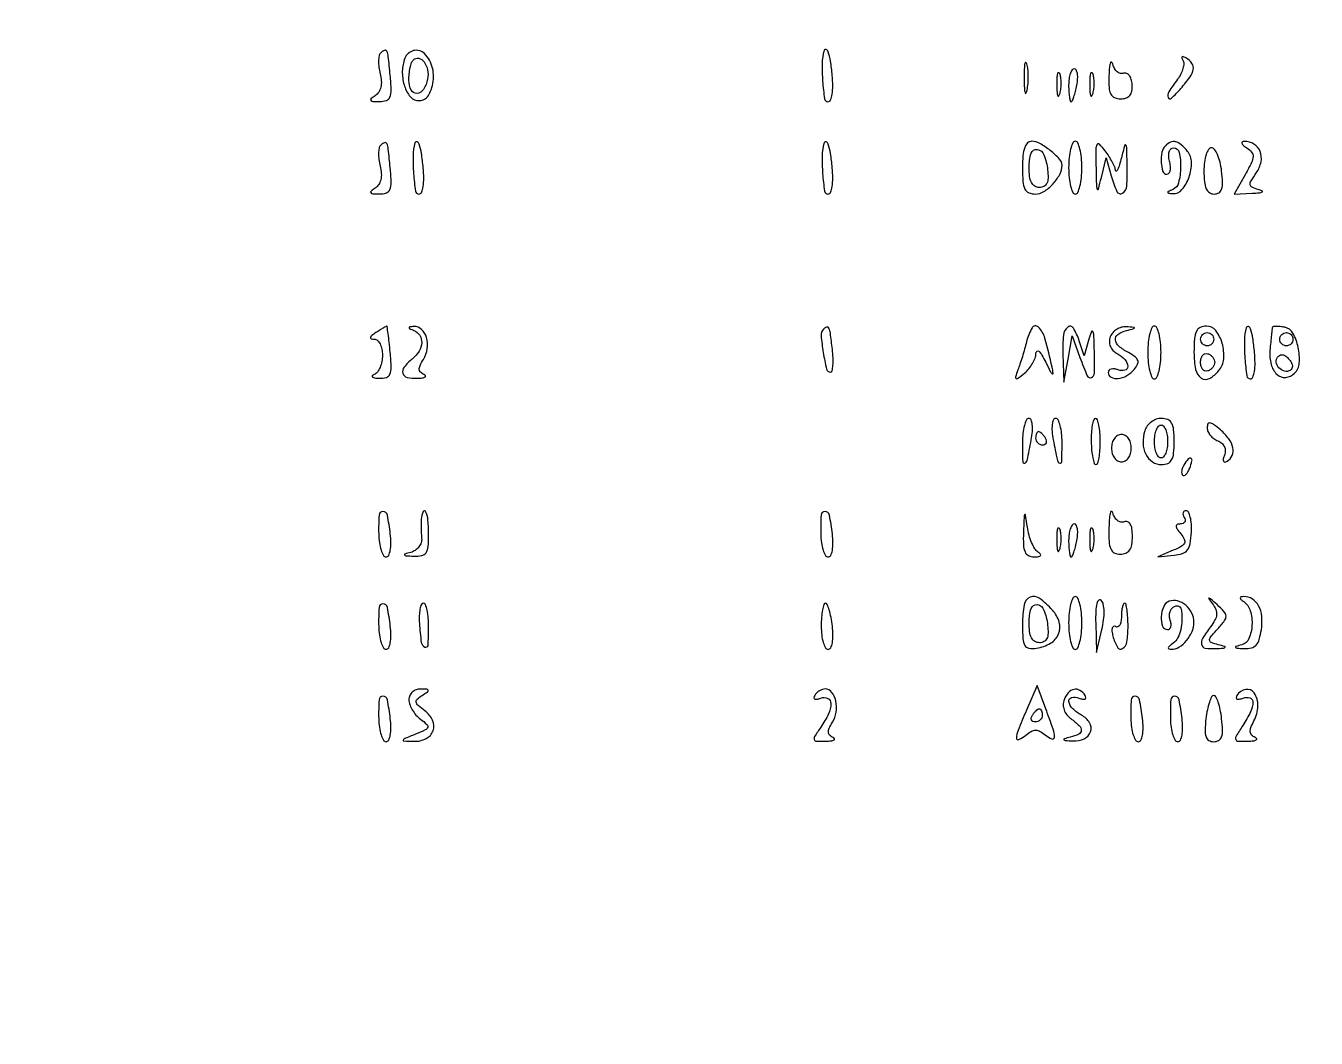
# Model space of a CAD drawing. Extents: x 0 to 905, y 0 to 640.
# Drawn here: x 482.9 to 678.5, y 166.1 to 319.5 of the extents above; entities that cross this region are included whole.
import ezdxf

# ---------------------------------------------------------------- set-up
doc = ezdxf.new("R2010")
doc.units = 0

msp = doc.modelspace()

# ---------------------------------------------------------------- linework, layer by layer
for points in [[(882.5, 352.5), (882.5, 87.5), (699.76385, 87.24732), (517.027699, 86.99464), (516.76385, 54.74732), (516.5, 22.5), (269.5, 22.5), (22.5, 22.5), (22.243959, 319, -0.00015), (22.179942, 432.778506, -0.000249), (22.20269, 528.770651, -0.000007), (22.267864, 615.689779, -0.090785), (22.463017, 616.751154, -0.310816), (23.53922, 617.495646, -0.00004), (108.995441, 617.701159, -0.000616), (229.087382, 617.832255, -0.000111), (452.719058, 617.751154), (882.5, 617.5)], [(536.684875, 315.351542, 0.157149), (536.474558, 314.94122, 0.037974), (536.408186, 314.171274, 0.035279), (536.464968, 313.233102, 0.028739), (536.653556, 312.244208, -0.045197), (536.8265, 311.141531, -0.073019), (536.750216, 310.196396, -0.088439), (536.429986, 309.444722, -0.10718), (535.885347, 308.907979, 0.027909), (535.260993, 308.461911, 0.398673), (535.227138, 308.214349, 0.224434), (535.520236, 308.051772, 0.014332), (536.526426, 308.015313, 0.083031), (537.584855, 308.184087, 0.217191), (538.134463, 308.697691, 0.107748), (538.321504, 309.74431, 0.014314), (538.17139, 312, 0.003701), (537.880734, 314.826298, 0.077047), (537.659563, 315.645584, 0.419254), (537.299232, 315.780945, 0.087915)], [(540.389534, 314.572726, 0.086703), (540.009464, 312.632432, 0.074908), (540.276976, 310.571474, 0.085489), (541.069757, 308.926845, 0.193035), (542.214272, 308.193772, 0.112123), (543.002836, 308.221397, 0.126537), (543.662911, 308.590674, 0.096439), (544.187018, 309.329941, 0.044661), (544.575939, 310.446542, 0.120765), (544.590625, 313.097864, 0.140365), (543.355111, 315.287435, 0.261453), (541.705938, 315.737998, 0.244618)], [(603.927666, 315.75, 0.065381), (603.634838, 313.826379, 0.024403), (603.712317, 311.089773, 0.015984), (604.000776, 308.455427, 0.373651), (604.526426, 307.999402, 0.30565), (604.911704, 308.259519, 0.05602), (605.154621, 309.131258, 0.041717), (605.252566, 310.40983, 0.02204), (605.17139, 312, 0.013534), (604.906329, 314.159249, 0.042784), (604.567671, 315.575423, 0.234377), (604.235877, 315.910358, 0.42835)], [(543.84378, 311.439086, -0.09109), (543.225804, 309.860626, -0.241953), (542.218031, 309.254927, -0.306629), (541.336496, 309.76985, -0.112238), (541, 311.25, -0.025765), (541.050288, 312.225267, -0.028489), (541.200729, 313.1575, -0.029567), (541.41938, 313.929264, -0.113029), (541.683333, 314.35, -0.261832), (542.488463, 314.57563, -0.175102), (543.305398, 314.033808, -0.111184), (543.840952, 312.824905, -0.097065)], [(634.252183, 311.5, 0.008901), (634.284834, 310.071102, 0.053901), (634.394187, 309.339362, 0.67161), (634.54341, 309.319562, 0.082665), (634.707261, 309.761659, 0.028254), (634.840609, 310.754739, 0.020511), (634.880728, 311.869594, 0.020826), (634.830983, 312.934218, 0.041951), (634.68708, 313.761659, 0.285845), (634.523779, 313.916221, 0.417468), (634.37161, 313.814362, 0.038992), (634.273069, 312.938425, 0.009782)], [(641, 310.5, 0.014412), (641.027631, 309.541581, 0.023639), (641.11263, 308.734375, 0.020244), (641.232649, 308.119163, 0.347462), (641.383423, 308, 0.300822), (641.556361, 308.114399, 0.017542), (641.7946, 308.734375, 0.021857), (642.033865, 309.5418, 0.013875), (642.244751, 310.5, 0.031701), (642.365641, 311.458177, 0.053628), (642.329256, 312.265625, 0.076393), (642.156008, 312.816555, 0.285831), (641.861328, 313, 0.249889), (641.530586, 312.823693, 0.064968), (641.253015, 312.265625, 0.050289), (641.062724, 311.457653, 0.032714)], [(647.116001, 311.964286, 0.021334), (647.134056, 310.134004, 0.102973), (647.397904, 309.13311, 0.180303), (647.954355, 308.613628, 0.09889), (648.880872, 308.428571, 0.078982), (649.714867, 308.56114, 0.14454), (650.277524, 308.948031, 0.129139), (650.578785, 309.614595, 0.05711), (650.630872, 310.586719, 0.053744), (650.495791, 311.383423, 0.093166), (650.198039, 311.98269, 0.135656), (649.79097, 312.294854, 0.189925), (649.337465, 312.299007, -0.156098), (648.857801, 312.271866, -0.112289), (648.377932, 312.519751, -0.089954), (647.970403, 313.012603, -0.064709), (647.703466, 313.676575, 0.153978), (647.516907, 313.975085, 0.529207), (647.33642, 313.925753, 0.061816), (647.189501, 313.226265, 0.01269)], [(658.313459, 314.30183, -0.150004), (658.449893, 313.780121, -0.05785), (658.331209, 313.033167, -0.050515), (658.003236, 312.197726, -0.043251), (657.49977, 311.397322, 0.019535), (656.175589, 309.498117, 0.23245), (656.077354, 308.632577, 0.540473), (656.57254, 308.513483, 0.025348), (658, 310, 0.021965), (659.401048, 311.766521, 0.111624), (659.891827, 312.913622, 0.202394), (659.696782, 313.796423, 0.100432), (658.845492, 314.595492, 0.031004), (658.420649, 314.822964, 0.237824), (658.201398, 314.814766, 0.371123), (658.141584, 314.653767, 0.049679)], [(639.194949, 310.5, 0.012823), (639.235556, 309.431793, 0.080377), (639.356533, 308.900903, 0.597527), (639.51666, 308.883358, 0.087174), (639.692991, 309.269032, 0.037336), (639.832894, 310.036634, 0.029507), (639.872264, 310.880008, 0.030339), (639.814405, 311.671085, 0.06278), (639.655937, 312.269032, 0.31318), (639.47713, 312.386009, 0.333666), (639.315079, 312.257153, 0.052471), (639.212705, 311.580113, 0.014395)], [(644.194949, 310.5, 0.012823), (644.235556, 309.431793, 0.080377), (644.356533, 308.900903, 0.597527), (644.51666, 308.883358, 0.087174), (644.692991, 309.269032, 0.037336), (644.832894, 310.036634, 0.029507), (644.872264, 310.880008, 0.030339), (644.814405, 311.671085, 0.06278), (644.655937, 312.269032, 0.31318), (644.47713, 312.386009, 0.333666), (644.315079, 312.257153, 0.052471), (644.212705, 311.580113, 0.014395)], [(536.684875, 301.351542, 0.157149), (536.474558, 300.94122, 0.037974), (536.408186, 300.171274, 0.035279), (536.464968, 299.233102, 0.028739), (536.653556, 298.244208, -0.045197), (536.8265, 297.141531, -0.073019), (536.750216, 296.196396, -0.088439), (536.429986, 295.444722, -0.10718), (535.885347, 294.907979, 0.027909), (535.260993, 294.461911, 0.398673), (535.227138, 294.214349, 0.224434), (535.520236, 294.051772, 0.014332), (536.526426, 294.015313, 0.083031), (537.584855, 294.184087, 0.217191), (538.134463, 294.697691, 0.107748), (538.321504, 295.74431, 0.014314), (538.17139, 298, 0.003701), (537.880734, 300.826298, 0.077047), (537.659563, 301.645584, 0.419254), (537.299232, 301.780945, 0.087915)], [(541.927666, 301.75, 0.065381), (541.634838, 299.826379, 0.024403), (541.712317, 297.089773, 0.015984), (542.000776, 294.455427, 0.373651), (542.526426, 293.999402, 0.30565), (542.911704, 294.259519, 0.05602), (543.154621, 295.131258, 0.041717), (543.252566, 296.40983, 0.02204), (543.17139, 298, 0.013534), (542.906329, 300.159249, 0.042784), (542.567671, 301.575423, 0.234377), (542.235877, 301.910358, 0.42835)], [(603.927666, 301.75, 0.065381), (603.634838, 299.826379, 0.024403), (603.712317, 297.089773, 0.015984), (604.000776, 294.455427, 0.373651), (604.526426, 293.999402, 0.30565), (604.911704, 294.259519, 0.05602), (605.154621, 295.131258, 0.041717), (605.252566, 296.40983, 0.02204), (605.17139, 298, 0.013534), (604.906329, 300.159249, 0.042784), (604.567671, 301.575423, 0.234377), (604.235877, 301.910358, 0.42835)], [(634, 298, 0.017523), (634.074881, 295.864015, 0.096927), (634.372801, 294.758953, 0.181798), (634.967989, 294.199408, 0.09904), (635.964816, 294, 0.143744), (637.240262, 294.37441, 0.063417), (638.599607, 295.514101, 0.062756), (639.650943, 296.983467, 0.124565), (640, 298.36283, 0.192468), (639.627322, 299.295118, 0.034552), (638.219601, 300.583459, 0.036452), (636.612537, 301.681024, 0.132347), (635.428571, 302, 0.193022), (634.78938, 301.743695, 0.116793), (634.339286, 301.05, 0.064934), (634.076968, 299.83912, 0.020916)], [(641, 298, 0.023598), (641.07239, 296.467056, 0.037669), (641.29375, 295.175, 0.04382), (641.612873, 294.251055, 0.295869), (642, 294, 0.295869), (642.387127, 294.251055, 0.04382), (642.70625, 295.175, 0.037669), (642.92761, 296.467056, 0.023598), (643, 298, 0.023598), (642.92761, 299.532944, 0.037669), (642.70625, 300.825, 0.04382), (642.387127, 301.748945, 0.295869), (642, 302, 0.295869), (641.612873, 301.748945, 0.04382), (641.29375, 300.825, 0.037669), (641.07239, 299.532944, 0.023598)], [(645.150118, 298, 0.0019), (645.214299, 295.21267, 0.117087), (645.340969, 294.736377, 0.679938), (645.515246, 294.756776, 0.00616), (645.956078, 296.5), (646.675526, 299.5), (647.446171, 296.75, 0.039504), (648.31118, 294.396333, 0.450072), (649.15107, 294.142211, 0.240336), (649.809805, 295.223777, 0.025796), (649.881685, 298.25, 0.001546), (649.795144, 301.047734, 0.146099), (649.667861, 301.426538, 0.634533), (649.499276, 301.396841, 0.004104), (649, 299.5, -0.011125), (648.697807, 298.414088, -0.033184), (648.426115, 297.692293, -0.15878), (648.244797, 297.494228, -0.537926), (648.118315, 297.55887, 0.073392), (647.977233, 298.093955, 0.020536), (647.603472, 298.876904, 0.020248), (647.10248, 299.737988, 0.020035), (646.531803, 300.55887, 0.029989), (645.671172, 301.565191, 0.507655), (645.301472, 301.514528, 0.124641), (645.12191, 300.802696, 0.004579)], [(655.666667, 301.333333, 0.148359), (655.130768, 300.330628, 0.062963), (655.022319, 298.794849, 0.069717), (655.289335, 297.439172, 0.319532), (655.90638, 297, 0.24384), (656.210205, 297.157535, 0.106581), (656.392877, 297.5875, 0.070464), (656.424365, 298.233678, 0.040966), (656.289749, 299, -0.049804), (656.167727, 299.774564, -0.086529), (656.242791, 300.419321, -0.126717), (656.496045, 300.841221, -0.197013), (656.883369, 301, -0.350882), (657.748963, 300.307268, -0.060572), (657.973783, 298.065586, -0.056253), (657.656705, 295.703311, -0.239808), (656.75, 294.662281, 0.009879), (656.102936, 294.386197, 0.305093), (656.015181, 294.244821, 0.372075), (656.117216, 294.135105, 0.011809), (656.771439, 294.078947, 0.235848), (658.172081, 294.67314, 0.092116), (659.250468, 296.545126, 0.085983), (659.631426, 298.799856, 0.17386), (659.024577, 300.470386, 0.038873), (658.051625, 301.472909, 0.118326), (657.218577, 301.914153, 0.164225), (656.444243, 301.856749, 0.096765)], [(668, 301.003736, -0.075686), (668.733778, 300.35618, -0.189127), (668.956681, 299.689835, -0.10166), (668.717275, 298.766313, -0.014362), (667.79651, 297.019049), (666.093021, 294), (668.79651, 294.116001, 0.010332), (669.905333, 294.186557, 0.115522), (670.323136, 294.322343, 0.603961), (670.313072, 294.489558, 0.042172), (669.74529, 294.690233, -0.041614), (668.802311, 295.022335, -0.266259), (668.515748, 295.41656, -0.165598), (668.647228, 296.004224, -0.015673), (669.466813, 297.256081, 0.104695), (670.157508, 298.878934, 0.142123), (670.017362, 300.456559, 0.161851), (669.089392, 301.576629, 0.143876), (667.627555, 301.984687, 0.146341), (667.336091, 301.893184, 0.347797), (667.271844, 301.690216, 0.127659), (667.493372, 301.37781, 0.032028)], [(637.816422, 297.672881, -0.033762), (637.878808, 296.434551, -0.105459), (637.691812, 295.626089, -0.164572), (637.253717, 295.168525, -0.120811), (636.566422, 295, -0.14124), (635.871527, 295.20029, -0.135698), (635.377007, 295.742098, -0.086351), (635.087919, 296.68406, -0.031385), (635, 298.083333, -0.073569), (635.310953, 300.185227, -0.371207), (636.235382, 300.772769, -0.27278), (637.261294, 299.947692, -0.060835)], [(661.5, 297.5, 0.025081), (661.581856, 295.869192, 0.079266), (661.860657, 294.814808, 0.136395), (662.348262, 294.221386, 0.154168), (663.049199, 294, 0.142474), (663.75853, 294.20631, 0.174149), (664.179501, 294.74887, 0.087957), (664.322092, 295.763881, 0.020084), (664.189793, 297.5, 0.030365), (663.950103, 298.840556, 0.044796), (663.566166, 299.971875, 0.054227), (663.107543, 300.76357, 0.238735), (662.640594, 301, 0.255954), (662.197802, 300.757441, 0.063452), (661.831471, 299.982856, 0.048639), (661.581825, 298.854981, 0.030167)], [(536, 273, 0.021149), (535.378141, 272.559769, 0.167501), (535.1875, 272.269141, 0.405416), (535.295085, 272.081977, 0.066727), (535.75, 272.015313, -0.184554), (536.227303, 271.826192, -0.088674), (536.632812, 271.294602, -0.069139), (536.90773, 270.509224, -0.049705), (537, 269.583333, -0.048059), (536.907335, 268.62149, -0.053115), (536.632812, 267.728399, -0.060057), (536.229096, 267.0303, -0.136586), (535.75, 266.662281, 0.099595), (535.450031, 266.464865, 0.45761), (535.46245, 266.282867, 0.129105), (535.813468, 266.139585, 0.022958), (536.526426, 266.078947, 0.081746), (537.589591, 266.211666, 0.225262), (538.137949, 266.702843, 0.109622), (538.32419, 267.733053, 0.013889), (538.17139, 270, 0.0034), (538.014702, 271.53269, 0.005669), (537.8594, 272.820502, 0.00129), (537.709335, 273.934261, 0.405085), (537.644965, 273.984687, 0.106662), (537.545819, 273.952078, 0.002278), (537.101958, 273.689119, 0.005148), (536.585319, 273.372584, 0.003437)], [(541.75, 273.337719, -0.154221), (542.650885, 272.594855, -0.159527), (542.946091, 271.479847, -0.125312), (542.537107, 270.189301, -0.080637), (541.5, 269, 0.05058), (540.29402, 267.773587, 0.236056), (540.091305, 266.833117, 0.281057), (540.717879, 266.223733, 0.064737), (542.25, 266.078947, 0.020532), (543.047693, 266.139795, 0.096989), (543.482468, 266.279336, 0.443641), (543.524782, 266.458641, 0.146567), (543.286062, 266.65026, -0.098603), (542.775591, 266.986085, -0.190267), (542.580824, 267.426598, -0.120116), (542.704036, 268.038089, -0.030091), (543.193882, 268.938847, 0.103516), (543.786734, 270.553191, 0.105871), (543.675377, 272.255987, 0.132858), (542.92963, 273.498873, 0.209938), (541.781385, 273.921053, 0.011982), (541.126789, 273.864951, 0.36718), (541.02218, 273.754345, 0.30932), (541.10877, 273.611907, 0.01027)], [(603.839024, 273.505691, 0.220168), (603.487457, 272.548452, 0.020533), (603.802684, 269.988103, 0.018624), (604.315281, 267.469791, 0.34609), (604.912699, 267, 0.354395), (605.156782, 267.197853, 0.032374), (605.276946, 268.028125, 0.0306), (605.297088, 269.158107, 0.018217), (605.189793, 270.5, 0.004392), (604.888536, 272.897449, 0.072268), (604.667484, 273.671799, 0.384612), (604.34089, 273.81534, 0.116815)], [(634.612673, 271.592901, -0.007379), (634.330975, 270.53679, -0.005121), (633.98287, 269.351535, -0.005166), (633.625122, 268.220081, -0.010599), (633.317034, 267.342901, 0.00984), (632.935919, 266.263047, 0.378979), (633.029136, 266.045547, 0.280888), (633.302568, 266.074718, 0.007233), (634.312769, 266.872445, 0.049901), (634.961727, 267.517775, 0.041226), (635.517625, 268.319828, 0.042905), (635.906128, 269.149548, 0.081291), (636.045104, 269.872445, -0.230421), (636.207445, 270.183784, -0.359808), (636.493005, 270.168477, -0.075593), (636.961681, 269.58363, -0.018953), (637.535188, 268.5, 0.005488), (638.219179, 267.118911, 0.108975), (638.517062, 266.756449, 0.675047), (638.653321, 266.834786, 0.018984), (638.490084, 267.75, 0.014497), (637.396114, 272.154344, 0.130081), (636.396606, 273.855707, 0.494566), (635.465523, 273.726723, 0.067265)], [(640.131641, 269.75), (640.263282, 265.5), (640.904379, 269), (641.545475, 272.5), (642.720718, 269.25, 0.013415), (643.82534, 266.433911, 0.422883), (644.452949, 266.190481, 0.288391), (644.910219, 266.889791, 0.010252), (644.90032, 270.25, 0.003811), (644.827636, 272.588477, 0.100629), (644.679881, 273.19415, 0.664606), (644.467724, 273.185189, 0.018399), (644.076752, 272), (643.352864, 269.5), (642.609044, 271.75, 0.056357), (641.713852, 273.692325, 0.454243), (640.860254, 273.841997, 0.20394), (640.212056, 272.624582, 0.029474)], [(647.314124, 272.37621, 0.091212), (647.178976, 271.651982, 0.097043), (647.315829, 270.943872, 0.092988), (647.717724, 270.316631, 0.076477), (648.345508, 269.82652, -0.078578), (649.51885, 268.902576, -0.172771), (649.962489, 267.867039, -0.364923), (649.537365, 267.292726, -0.151179), (648.5, 267.361626, 0.055937), (647.925634, 267.511135, 0.100118), (647.440625, 267.483616, 0.147206), (647.122486, 267.289193, 0.184534), (647, 266.968615, 0.274304), (647.430377, 266.243153, 0.155356), (648.466291, 266.042128, 0.100588), (649.814264, 266.484464, 0.090368), (650.942122, 267.430261, 0.059536), (651.442618, 268.204625, 0.199615), (651.478589, 268.795432, 0.154993), (651.075492, 269.335952, 0.032782), (650.064567, 269.965445, -0.050685), (648.585838, 270.961287, -0.198308), (648.082637, 271.915474, -0.27396), (648.466915, 272.729533, -0.085041), (649.75, 273.310674, 0.00218), (650.903211, 273.617417, 0.354061), (650.975405, 273.717293, 0.376975), (650.892099, 273.802233, 0.002269), (649.718615, 273.883999, 0.08579), (648.991074, 273.806491, 0.070816), (648.277475, 273.488936, 0.071375), (647.685934, 272.988058, 0.090064)], [(653, 270, 0.023598), (653.07239, 268.467056, 0.037669), (653.29375, 267.175, 0.04382), (653.612873, 266.251055, 0.295869), (654, 266, 0.295869), (654.387127, 266.251055, 0.04382), (654.70625, 267.175, 0.037669), (654.92761, 268.467056, 0.023598), (655, 270, 0.023598), (654.92761, 271.532944, 0.037669), (654.70625, 272.825, 0.04382), (654.387127, 273.748945, 0.295869), (654, 274, 0.295869), (653.612873, 273.748945, 0.04382), (653.29375, 272.825, 0.037669), (653.07239, 271.532944, 0.023598)], [(660, 270, 0.048903), (660.251251, 267.437294, 0.189082), (661.096525, 266.11625, 0.290288), (662.32471, 266.039032, 0.094665), (663.788897, 267.25, 0.154981), (664.507878, 269.03201, 0.088003), (664.274511, 271.367815, 0.096558), (663.294005, 273.309346, 0.231672), (661.883423, 274, 0.109307), (660.943266, 273.791984, 0.175581), (660.367714, 273.219052, 0.092413), (660.075057, 272.099847, 0.017866)], [(667.927666, 273.75, 0.065381), (667.634838, 271.826379, 0.024403), (667.712317, 269.089773, 0.015984), (668.000776, 266.455427, 0.373651), (668.526426, 265.999402, 0.30565), (668.911704, 266.259519, 0.05602), (669.154621, 267.131258, 0.041717), (669.252566, 268.40983, 0.02204), (669.17139, 270, 0.013534), (668.906329, 272.159249, 0.042784), (668.567671, 273.575423, 0.234377), (668.235877, 273.910358, 0.42835)], [(671.890373, 273.823324, 0.052997), (671.837676, 273.588776, 0.001841), (671.73355, 272.658181, 0.003418), (671.621975, 271.556244, 0.00238), (671.510453, 270.31091, 0.08313), (671.684651, 268.173628, 0.144901), (672.583944, 266.656228, 0.213342), (673.894354, 266.210867, 0.17491), (675.245395, 266.845395, 0.179749), (675.955344, 268.394632, 0.071462), (675.792343, 270.764224, 0.073484), (674.985644, 272.920038, 0.223254), (673.75, 273.814774, 0.017828), (673.071395, 273.918559, 0.027885), (672.481859, 273.954184, 0.026668), (672.026697, 273.931988, 0.293478)], [(663, 272, -0.099038), (662.923658, 271.618362, -0.097945), (662.70625, 271.29375, -0.097945), (662.381638, 271.076342, -0.099038), (662, 271, -0.099038), (661.618362, 271.076342, -0.097945), (661.29375, 271.29375, -0.097945), (661.076342, 271.618362, -0.099038), (661, 272, -0.099038), (661.076342, 272.381638, -0.097945), (661.29375, 272.70625, -0.097945), (661.618362, 272.923658, -0.099038), (662, 273, -0.099038), (662.381638, 272.923658, -0.097945), (662.70625, 272.70625, -0.097945), (662.923658, 272.381638, -0.099038)], [(675, 272, -0.099038), (674.923658, 271.618362, -0.097945), (674.70625, 271.29375, -0.097945), (674.381638, 271.076342, -0.099038), (674, 271, -0.099038), (673.618362, 271.076342, -0.097945), (673.29375, 271.29375, -0.097945), (673.076342, 271.618362, -0.099038), (673, 272, -0.099038), (673.076342, 272.381638, -0.097945), (673.29375, 272.70625, -0.097945), (673.618362, 272.923658, -0.099038), (674, 273, -0.099038), (674.381638, 272.923658, -0.097945), (674.70625, 272.70625, -0.097945), (674.923658, 272.381638, -0.099038)], [(663.15, 268.5, -0.102038), (663.069583, 268.110048, -0.070382), (662.834219, 267.723802, -0.066918), (662.485911, 267.399741, -0.073624), (662.075, 267.191667, -0.159683), (661.666526, 267.189601, -0.143818), (661.315781, 267.428177, -0.107546), (661.079656, 267.888977, -0.064908), (661, 268.5, -0.064908), (661.079656, 269.111023, -0.107546), (661.315781, 269.571823, -0.143818), (661.666526, 269.810399, -0.159683), (662.075, 269.808333, -0.073624), (662.485911, 269.600259, -0.066918), (662.834219, 269.276198, -0.070382), (663.069583, 268.889952, -0.102038)], [(674.749864, 267.416531, -0.222509), (673.958406, 267.129854, -0.14837), (673.049532, 267.498109, -0.146836), (672.492512, 268.312904, -0.218805), (672.596556, 269.156231, -0.094625), (672.940704, 269.531428, -0.169261), (673.335356, 269.655459, -0.136091), (673.785686, 269.515485, -0.053431), (674.296201, 269.103799, -0.055675), (674.659942, 268.648583, -0.075207), (674.871032, 268.166597, -0.09457), (674.903147, 267.733892, -0.169316)], [(634, 256.333333, 0.005796), (634.033477, 253.445604, 0.498853), (634.340373, 253.22551, 0.271783), (634.708819, 253.631674, 0.004474), (635.33136, 256.75, 0.025519), (635.508618, 258.035049, 0.048854), (635.496569, 259.075292, 0.071756), (635.31672, 259.772422, 0.302515), (634.975, 260, 0.287663), (634.598217, 259.763671, 0.047661), (634.286406, 258.922917, 0.039878), (634.070644, 257.738435, 0.025123)], [(638.66864, 256.75, 0.004474), (639.291181, 253.631674, 0.271783), (639.659627, 253.22551, 0.498853), (639.966523, 253.445604, 0.005796), (640, 256.333333, 0.025123), (639.929356, 257.738435, 0.039878), (639.713594, 258.922917, 0.047661), (639.401783, 259.763671, 0.287663), (639.025, 260, 0.302515), (638.68328, 259.772422, 0.071756), (638.503431, 259.075292, 0.048854), (638.491382, 258.035049, 0.025519)], [(644.418081, 256.5, 0.017771), (644.488588, 255.158398, 0.028763), (644.654275, 254.028125, 0.028398), (644.877226, 253.189508, 0.324238), (645.138739, 253, 0.328401), (645.396988, 253.190123, 0.02872), (645.605754, 254.028125, 0.028913), (645.752278, 255.158361, 0.017779), (645.8, 256.5, 0.019392), (645.747951, 257.84156, 0.031387), (645.588307, 258.971875, 0.032912), (645.360004, 259.800452, 0.319261), (645.079342, 260, 0.323348), (644.802133, 259.799798, 0.033292), (644.587825, 258.971875, 0.031547), (644.447342, 257.8416, 0.01939)], [(652.544713, 258.140877, 0.082208), (652.270885, 256.242895, 0.110854), (652.684681, 254.563395, 0.132411), (653.697149, 253.422127, 0.146495), (655.106989, 253, 0.099803), (656.035715, 253.187245, 0.170911), (656.614785, 253.712227, 0.101355), (656.918027, 254.714566, 0.022944), (657, 256.5, 0.022774), (656.917959, 258.300246, 0.103727), (656.611956, 259.297245, 0.173449), (656.023254, 259.816504, 0.095116), (655.067388, 260, 0.088377), (654.284529, 259.860536, 0.070746), (653.529149, 259.453883, 0.070551), (652.915192, 258.851388, 0.086873)], [(656, 256.5, -0.038131), (655.926884, 255.542644, -0.057076), (655.70625, 254.734375, -0.074992), (655.382936, 254.182831, -0.226478), (655, 254, -0.226478), (654.617064, 254.182831, -0.074992), (654.29375, 254.734375, -0.057076), (654.073116, 255.542644, -0.038131), (654, 256.5, -0.038131), (654.073116, 257.457356, -0.057076), (654.29375, 258.265625, -0.074992), (654.617064, 258.817169, -0.226478), (655, 259, -0.226478), (655.382936, 258.817169, -0.074992), (655.70625, 258.265625, -0.057076), (655.926884, 257.457356, -0.038131)], [(662, 258.597201, 0.102757), (662.119383, 258.022435, 0.066756), (662.471103, 257.43952, 0.063059), (662.990623, 256.937139, 0.069177), (663.603754, 256.598559, -0.086205), (664.202126, 256.241185, -0.105967), (664.59461, 255.72412, -0.108316), (664.735497, 255.100941, -0.093511), (664.615209, 254.439633, 0.036809), (664.441753, 253.864305, 0.156516), (664.47409, 253.511019, 0.328537), (664.674215, 253.392643, 0.113704), (665.011454, 253.507079, 0.151468), (665.786814, 254.397253, 0.1576), (665.906798, 255.554728, 0.110175), (665.294885, 256.893201, 0.053659), (664, 258.267972, 0.015429), (662.976931, 259.090633, 0.1214), (662.420978, 259.328818, 0.345746), (662.114914, 259.160576, 0.100948)], [(636, 257, 0.105053), (636.081062, 256.618444, 0.099167), (636.311086, 256.29375, 0.09642), (636.654762, 256.076123, 0.093332), (637.059017, 256, 0.108972), (637.413961, 256.078288, 0.182303), (637.6254, 256.29375, 0.161196), (637.656512, 256.6179, 0.082592), (637.5, 257, 0.029505), (637.231006, 257.382774, 0.035638), (636.933975, 257.70625, 0.038439), (636.65171, 257.934461, 0.151918), (636.440983, 258, 0.210953), (636.272352, 257.92554, 0.081139), (636.129539, 257.70625, 0.061769), (636.032345, 257.382849, 0.042167)], [(647.5, 255.5, 0.067581), (647.60974, 254.69179, 0.089445), (647.931034, 254.02381, 0.105152), (648.416559, 253.585338, 0.132005), (649, 253.428571, 0.132005), (649.583441, 253.585338, 0.105152), (650.068966, 254.02381, 0.089445), (650.39026, 254.69179, 0.067581), (650.5, 255.5, 0.067581), (650.39026, 256.30821, 0.089445), (650.068966, 256.97619, 0.105152), (649.583441, 257.414662, 0.132005), (649, 257.571429, 0.132005), (648.416559, 257.414662, 0.105152), (647.931034, 256.97619, 0.089445), (647.60974, 256.30821, 0.067581)], [(658.458881, 252.933469, 0.049364), (658.242038, 252.490157, 0.059701), (658.133355, 252.040231, 0.070517), (658.142323, 251.651151, 0.156651), (658.276326, 251.390341, 0.281567), (658.50546, 251.335123, 0.118528), (658.786868, 251.507038, 0.069269), (659.083816, 251.899181, 0.035865), (659.345077, 252.456872, 0.029555), (659.696703, 253.564815, 0.344086), (659.525317, 253.954259, 0.36195), (659.120758, 253.871774, 0.030391)], [(536.424974, 242.502943, 0.028371), (536.529948, 241.162906, 0.044002), (536.786163, 240.032282, 0.054324), (537.139845, 239.238881, 0.266051), (537.549199, 239.002943, 0.284871), (537.939189, 239.243249, 0.070705), (538.187618, 239.987059, 0.048909), (538.281028, 241.104048, 0.025483), (538.189793, 242.5, 0.019927), (537.740293, 245.356734, 0.357457), (537.072101, 245.90628, 0.396919), (536.481414, 245.351537, 0.020634)], [(542.884846, 244.75, 0.018527), (542.852089, 244.153005, 0.008627), (542.851692, 243.377427, 0.008533), (542.879255, 242.562429, 0.011794), (542.933688, 241.83273, -0.104067), (542.859914, 241.160698, -0.084449), (542.521101, 240.51812, -0.081182), (541.973598, 240.002863, -0.085002), (541.298843, 239.698732, 0.008638), (540.375874, 239.442161, 0.527366), (540.331351, 239.304018, 0.213591), (540.545616, 239.189423, 0.004688), (541.75, 239.116001, 0.063402), (542.943106, 239.205801, 0.198098), (543.597572, 239.646748, 0.126755), (543.920641, 240.575952, 0.020614), (544, 242.5, 0.023852), (543.898751, 244.621236, 0.091441), (543.537765, 245.887247, 0.644989), (543.161072, 245.874045, 0.074691)], [(603.424974, 242.502943, 0.028371), (603.529948, 241.162906, 0.044002), (603.786163, 240.032282, 0.054324), (604.139845, 239.238881, 0.266051), (604.549199, 239.002943, 0.284871), (604.939189, 239.243249, 0.070705), (605.187618, 239.987059, 0.048909), (605.281028, 241.104048, 0.025483), (605.189793, 242.5, 0.019927), (604.740293, 245.356734, 0.357457), (604.072101, 245.90628, 0.396919), (603.481414, 245.351537, 0.020634)], [(634.149832, 242.75, 0.019269), (634.147142, 240.829906, 0.092176), (634.386243, 239.765502, 0.176051), (634.903931, 239.213497, 0.119993), (635.75, 239.015313, 0.025217), (636.469444, 239.057934, 0.201813), (636.753481, 239.21602, 0.378775), (636.739686, 239.44758, 0.055173), (636.340233, 239.768563, -0.114751), (635.863742, 240.254461, -0.035596), (635.391779, 241.170026, -0.033488), (634.9941, 242.301997, -0.031255), (634.740065, 243.50325, 0.001999), (634.454644, 245.392868, 0.656252), (634.346126, 245.421198, 0.156401), (634.251327, 245.164969, 0.001034)], [(647.116001, 243.464286, 0.016913), (647.126821, 241.337242, 0.091104), (647.378933, 240.213078, 0.180378), (647.923764, 239.638971, 0.114152), (648.833333, 239.428571, 0.094581), (649.676628, 239.589531, 0.149967), (650.246306, 240.045441, 0.111049), (650.568315, 240.85879, 0.038964), (650.666667, 242.118945, 0.032804), (650.592251, 243.251977, 0.095721), (650.345321, 243.992082, 0.177786), (649.943774, 244.334448, 0.182105), (649.420798, 244.331234, -0.145592), (648.909393, 244.291646, -0.113644), (648.402411, 244.529218, -0.09398), (647.976968, 245.015412, -0.06972), (647.703466, 245.676575, 0.253459), (647.517621, 245.876273, 0.433471), (647.33642, 245.778878, 0.046405), (647.190494, 244.912219, 0.011334)], [(658.5, 245, -0.09532), (658.645122, 244.618517, -0.17334), (658.589432, 244.29375, -0.172316), (658.340025, 244.076576, -0.094062), (657.936572, 244, 0.08657), (657.449165, 243.914973, 0.326502), (657.285707, 243.673048, 0.144408), (657.428097, 243.248797, 0.020522), (657.9917, 242.510001, -0.055424), (658.530733, 241.69082, -0.227943), (658.544038, 241.113109, -0.161696), (658.079819, 240.610607, -0.026052), (656.864145, 240.019963), (654.5, 239.019926), (656.973176, 239.259963, 0.057197), (658.252209, 239.533947, 0.150924), (659.003673, 240.075978, 0.119931), (659.418702, 241.037161, 0.029948), (659.606159, 242.75, 0.027388), (659.599146, 243.995432, 0.043976), (659.44231, 245.045312, 0.055549), (659.176115, 245.78102, 0.285564), (658.823966, 246, 0.127962), (658.515545, 245.919754, 0.189319), (658.340226, 245.70625, 0.146642), (658.333077, 245.382646, 0.071234)], [(639.194949, 241.5, 0.012823), (639.235556, 240.431793, 0.080377), (639.356533, 239.900903, 0.597527), (639.51666, 239.883358, 0.087174), (639.692991, 240.269032, 0.037336), (639.832894, 241.036634, 0.029507), (639.872264, 241.880008, 0.030339), (639.814405, 242.671085, 0.06278), (639.655937, 243.269032, 0.31318), (639.47713, 243.386009, 0.333666), (639.315079, 243.257153, 0.052471), (639.212705, 242.580113, 0.014395)], [(641, 241.5, 0.014412), (641.027631, 240.541581, 0.023639), (641.11263, 239.734375, 0.020244), (641.232649, 239.119163, 0.347462), (641.383423, 239, 0.300822), (641.556361, 239.114399, 0.017542), (641.7946, 239.734375, 0.021857), (642.033865, 240.5418, 0.013875), (642.244751, 241.5, 0.031701), (642.365641, 242.458177, 0.053628), (642.329256, 243.265625, 0.076393), (642.156008, 243.816555, 0.285831), (641.861328, 244, 0.249889), (641.530586, 243.823693, 0.064968), (641.253015, 243.265625, 0.050289), (641.062724, 242.457653, 0.032714)], [(644.194949, 241.5, 0.012823), (644.235556, 240.431793, 0.080377), (644.356533, 239.900903, 0.597527), (644.51666, 239.883358, 0.087174), (644.692991, 240.269032, 0.037336), (644.832894, 241.036634, 0.029507), (644.872264, 241.880008, 0.030339), (644.814405, 242.671085, 0.06278), (644.655937, 243.269032, 0.31318), (644.47713, 243.386009, 0.333666), (644.315079, 243.257153, 0.052471), (644.212705, 242.580113, 0.014395)], [(634, 228.930449, 0.013985), (634.065069, 226.604533, 0.116578), (634.362317, 225.60128, 0.231075), (634.986756, 225.177311, 0.072622), (636.147872, 225.180449, 0.09744), (638.249085, 225.92836, 0.161146), (639.472015, 227.336767, 0.171922), (639.570405, 229.12491, 0.112981), (638.552974, 230.941464, 0.049907), (636.556418, 232.748094, 0.269154), (635.157755, 232.902461, 0.2492), (634.251579, 231.750216, 0.044521)], [(641, 229, 0.023598), (641.07239, 227.467056, 0.037669), (641.29375, 226.175, 0.04382), (641.612873, 225.251055, 0.295869), (642, 225, 0.295869), (642.387127, 225.251055, 0.04382), (642.70625, 226.175, 0.037669), (642.92761, 227.467056, 0.023598), (643, 229, 0.023598), (642.92761, 230.532944, 0.037669), (642.70625, 231.825, 0.04382), (642.387127, 232.748945, 0.295869), (642, 233, 0.295869), (641.612873, 232.748945, 0.04382), (641.29375, 231.825, 0.037669), (641.07239, 230.532944, 0.023598)], [(662.787823, 231.917955, -0.058625), (663.293454, 231.041047, -0.121532), (663.42169, 230.266363, -0.105418), (663.179459, 229.448345, -0.037468), (662.514858, 228.417955, 0.0237), (661.305605, 226.651767, 0.195442), (661.147003, 225.710629, 0.309624), (661.701459, 225.192849, 0.050591), (663.25, 225.116001, 0.004213), (664.487435, 225.190257, 0.222831), (664.689999, 225.302729, 0.518622), (664.64342, 225.438084, 0.007388), (663.674524, 225.703861, -0.0264), (662.600959, 226.042714, -0.305123), (662.357114, 226.384299, -0.182633), (662.527246, 226.875202, -0.010166), (663.607682, 228.118987, 0.02068), (664.633315, 229.35107, 0.173084), (664.851005, 230.030462, 0.178772), (664.585616, 230.68258, 0.022357), (663.487926, 231.781128, 0.003045), (662.52595, 232.650705, 0.134781), (662.285334, 232.770204, 0.675439), (662.231397, 232.687102, 0.006938)], [(667.5424, 232.234687, -0.17004), (668.530938, 230.849989, -0.082775), (668.789857, 228.665251, -0.088232), (668.32914, 226.635682, -0.232911), (667.233001, 225.686052, 0.008837), (666.351007, 225.438231, 0.512746), (666.304187, 225.302258, 0.223748), (666.504741, 225.188865, 0.005025), (667.636501, 225.116001, 0.076304), (668.693444, 225.219991, 0.148024), (669.412806, 225.65541, 0.112743), (669.891184, 226.514568, 0.034459), (670.209877, 227.976624, 0.058516), (670.268091, 229.995336, 0.100375), (669.791345, 231.603789, 0.131252), (668.843785, 232.622468, 0.14478), (667.55, 232.984687, 0.045274), (667.122181, 232.939571, 0.355174), (667.003313, 232.796334, 0.22074), (667.10156, 232.578895, 0.024495)], [(536.424974, 228.502943, 0.028371), (536.529948, 227.162906, 0.044002), (536.786163, 226.032282, 0.054324), (537.139845, 225.238881, 0.266051), (537.549199, 225.002943, 0.284871), (537.939189, 225.243249, 0.070705), (538.187618, 225.987059, 0.048909), (538.281028, 227.104048, 0.025483), (538.189793, 228.5, 0.019927), (537.740293, 231.356734, 0.357457), (537.072101, 231.90628, 0.396919), (536.481414, 231.351537, 0.020634)], [(542.598064, 228.92796, 0.014428), (542.881432, 226.045003, 0.266776), (543.4146, 225.341085, 0.515297), (543.90757, 225.643649, 0.017177), (544, 228.333333, 0.02075), (543.941652, 229.738702, 0.033445), (543.762853, 230.922917, 0.03646), (543.506431, 231.783442, 0.311612), (543.192691, 232, 0.304344), (542.894746, 231.800132, 0.049503), (542.685004, 231.097588, 0.040369), (542.574916, 230.105389, 0.024737)], [(603.5, 228.5, 0.02838), (603.576178, 227.158979, 0.044469), (603.808202, 226.028125, 0.055507), (604.145028, 225.2362, 0.270779), (604.549199, 225, 0.284439), (604.939102, 225.241332, 0.07044), (605.187461, 225.986608, 0.048841), (605.28092, 227.104364, 0.025514), (605.189793, 228.5, 0.016961), (604.986866, 229.841438, 0.026804), (604.713041, 230.971875, 0.024979), (604.412623, 231.817929, 0.303772), (604.140594, 232, 0.331583), (603.890155, 231.813402, 0.027276), (603.688174, 230.971875, 0.028046), (603.546219, 229.841665, 0.017219)], [(637.816422, 228.672881, -0.033762), (637.878808, 227.434551, -0.105459), (637.691812, 226.626089, -0.164572), (637.253717, 226.168525, -0.120811), (636.566422, 226, -0.14124), (635.871527, 226.20029, -0.135698), (635.377007, 226.742098, -0.086351), (635.087919, 227.68406, -0.031385), (635, 229.083333, -0.073569), (635.310953, 231.185227, -0.371207), (636.235382, 231.772769, -0.27278), (637.261294, 230.947692, -0.060835)], [(645.102361, 228.95), (645.204723, 224.5), (646.035813, 228, 0.026414), (646.302824, 229.46467, 0.037644), (646.371858, 230.784593, 0.043417), (646.255367, 231.841475, 0.146039), (645.933451, 232.45, 0.407335), (645.565736, 232.45756, 0.147197), (645.276474, 231.958658, 0.049114), (645.11495, 230.769344, 0.01496)], [(649, 229.940983, -0.042967), (648.935418, 229.190837, -0.093361), (648.733645, 228.651419, -0.171329), (648.435885, 228.407011, -0.229276), (648.093259, 228.442363, 0.236417), (647.80112, 228.46851, 0.238295), (647.606613, 228.250238, 0.095442), (647.570513, 227.733252, 0.033809), (647.70989, 227.00138, 0.063567), (648.392462, 225.305946, 0.434794), (649.17248, 225.114385, 0.214442), (649.826811, 226.137803, 0.036609), (650, 228.5, 0.013419), (649.963981, 229.841824, 0.022059), (649.853125, 230.971875, 0.017877), (649.697071, 231.84106, 0.353005), (649.5, 232, 0.299613), (649.30627, 231.872463, 0.042067), (649.146875, 231.395164, 0.036663), (649.036181, 230.730096, 0.022913)], [(656.25, 232.282394, 0.206284), (655.40271, 231.490286, 0.08686), (655.02619, 229.944319, 0.102073), (655.222846, 228.526539, 0.317443), (655.968615, 228, 0.170338), (656.292705, 228.113709, 0.150241), (656.495018, 228.410912, 0.106442), (656.534639, 228.863428, 0.060487), (656.400442, 229.398849, -0.078162), (656.27569, 229.982996, -0.076891), (656.33511, 230.580711, -0.081902), (656.564485, 231.099907, -0.109884), (656.931826, 231.457866, -0.104236), (657.348129, 231.607875, -0.160996), (657.721028, 231.539586, -0.153655), (657.991588, 231.258038, -0.092842), (658.118483, 230.809017, -0.036505), (658.148113, 229.0954, -0.056967), (657.899392, 227.642091, -0.069527), (657.392371, 226.513229, -0.110785), (656.65005, 225.765313, 0.029447), (656.22047, 225.453833, 0.190232), (656.092547, 225.224377, 0.368443), (656.191901, 225.070526, 0.069309), (656.55, 225.015313, 0.143702), (657.724292, 225.341405, 0.077756), (658.869656, 226.328905, 0.074042), (659.710971, 227.68203, 0.102468), (660, 229.077555, 0.113207), (659.675326, 230.493166, 0.103547), (658.760113, 231.679085, 0.111993), (657.512153, 232.335329, 0.152657)], [(634.608541, 215.782119, 0.006301), (633.331074, 212.724295, 0.088842), (633.089054, 211.565585, 0.562199), (633.454651, 211.328576, 0.060967), (634.5, 212, -0.045289), (635.327894, 212.569081, -0.128626), (636, 212.744889, -0.128626), (636.672106, 212.569081, -0.045289), (637.5, 212, 0.079159), (638.461086, 211.430753, 0.5268), (638.845105, 211.689529, 0.085289), (638.645307, 212.911657, 0.006819), (637.532463, 216), (636.217083, 219.5)], [(536.424974, 214.502943, 0.028371), (536.529948, 213.162906, 0.044002), (536.786163, 212.032282, 0.054324), (537.139845, 211.238881, 0.266051), (537.549199, 211.002943, 0.284871), (537.939189, 211.243249, 0.070705), (538.187618, 211.987059, 0.048909), (538.281028, 213.104048, 0.025483), (538.189793, 214.5, 0.019927), (537.740293, 217.356734, 0.357457), (537.072101, 217.90628, 0.396919), (536.481414, 217.351537, 0.020634)], [(541, 217.360243, 0.087266), (541.126979, 216.638243, 0.047552), (541.514063, 215.822837, 0.04546), (542.080469, 215.044533, 0.053833), (542.75, 214.429161, -0.024325), (543.731601, 213.628288, -0.296623), (543.850984, 213.18148, -0.208101), (543.493379, 212.778624, -0.013019), (542, 212.132305, 0.002126), (540.276452, 211.430544, 0.24953), (540.12755, 211.250428, 0.461848), (540.231569, 211.117389, 0.003527), (541.781385, 211.063386, 0.124226), (543.611946, 211.471599, 0.193337), (544.666861, 212.66895, 0.19596), (544.592923, 214.2498, 0.127096), (543.417351, 215.684093, -0.020484), (542.397457, 216.49599, -0.172435), (542.111903, 216.999394, -0.255039), (542.265883, 217.456444, -0.045696), (543.004871, 218.024172, 0.011345), (543.827789, 218.570929, 0.315109), (543.912032, 218.800893, 0.324682), (543.724941, 218.953284, 0.011725), (542.75, 218.984687, 0.092763), (542.081975, 218.865716, 0.097044), (541.514063, 218.513823, 0.100233), (541.134072, 217.984684, 0.106144)], [(602.507079, 218.011454, 0.1144), (602.393111, 217.674071, 0.32948), (602.512472, 217.474315, 0.155351), (602.868281, 217.443138, 0.036408), (603.448062, 217.618443, -0.209596), (604.482998, 217.569969, -0.285354), (604.963131, 216.795307, -0.111563), (604.603136, 215.209973, -0.041402), (603.443296, 213.222506, 0.010656), (602.501225, 211.814586, 0.230181), (602.445121, 211.332719, 0.309226), (602.789564, 211.079239, 0.017211), (604.193296, 211.078947, 0.020078), (605.012219, 211.139957, 0.092064), (605.465811, 211.279336, 0.437542), (605.51437, 211.458855, 0.157472), (605.286062, 211.65026, -0.098603), (604.775591, 211.986085, -0.190267), (604.580824, 212.426598, -0.120116), (604.704036, 213.038089, -0.030091), (605.193882, 213.938847, 0.103784), (605.756402, 215.473109, 0.090058), (605.696292, 217.187974, 0.110553), (605.08138, 218.51167, 0.233011), (604.090402, 219, 0.086417), (603.673292, 218.927367, 0.05338), (603.224199, 218.709615, 0.051587), (602.81289, 218.389595, 0.063316)], [(640.306135, 217.355392, 0.094622), (640.171929, 216.608222, 0.083977), (640.312355, 215.829983, 0.078861), (640.714322, 215.100229, 0.069751), (641.33752, 214.49515, -0.02994), (642.610407, 213.441946, -0.215988), (642.908625, 212.725148, -0.281594), (642.536154, 212.156828, -0.046548), (641.25, 211.689326, 0.008138), (640.342743, 211.436391, 0.509086), (640.294969, 211.301702, 0.228049), (640.490571, 211.189333, 0.004734), (641.643011, 211.116001, 0.121516), (643.359122, 211.442076, 0.206665), (644.321028, 212.509201, 0.221627), (644.169591, 213.877733, 0.134041), (642.962762, 215.019929, -0.070162), (641.6135, 216.006783, -0.161997), (641.042612, 217.108716, -0.396809), (641.446945, 217.701374, -0.14679), (642.551938, 217.618443, 0.036408), (643.131719, 217.443138, 0.155351), (643.487528, 217.474315, 0.32948), (643.606889, 217.674071, 0.1144), (643.492921, 218.011454, 0.118114), (642.719748, 218.779519, 0.189723), (641.815929, 218.936487, 0.164659), (640.951824, 218.430864, 0.087366)], [(650.424974, 214.502943, 0.028371), (650.529948, 213.162906, 0.044002), (650.786163, 212.032282, 0.054324), (651.139845, 211.238881, 0.266051), (651.549199, 211.002943, 0.284871), (651.939189, 211.243249, 0.070705), (652.187618, 211.987059, 0.048909), (652.281028, 213.104048, 0.025483), (652.189793, 214.5, 0.019927), (651.740293, 217.356734, 0.357457), (651.072101, 217.90628, 0.396919), (650.481414, 217.351537, 0.020634)], [(656.424974, 214.502943, 0.028371), (656.529948, 213.162906, 0.044002), (656.786163, 212.032282, 0.054324), (657.139845, 211.238881, 0.266051), (657.549199, 211.002943, 0.284871), (657.939189, 211.243249, 0.070705), (658.187618, 211.987059, 0.048909), (658.281028, 213.104048, 0.025483), (658.189793, 214.5, 0.019927), (657.740293, 217.356734, 0.357457), (657.072101, 217.90628, 0.396919), (656.481414, 217.351537, 0.020634)], [(661.810207, 214.5, 0.019781), (661.674994, 212.739702, 0.091451), (661.82222, 211.733514, 0.180631), (662.257492, 211.200824, 0.132847), (663, 211, 0.132847), (663.742508, 211.200824, 0.180631), (664.17778, 211.733514, 0.091451), (664.325006, 212.739702, 0.019781), (664.189793, 214.5, 0.020711), (663.976603, 215.841216, 0.03217), (663.671742, 216.971875, 0.033683), (663.327617, 217.797231, 0.284426), (663, 218, 0.284426), (662.672383, 217.797231, 0.033683), (662.328258, 216.971875, 0.03217), (662.023397, 215.841216, 0.020711)], [(666.507079, 218.011454, 0.1144), (666.393111, 217.674071, 0.32948), (666.512472, 217.474315, 0.155351), (666.868281, 217.443138, 0.036408), (667.448062, 217.618443, -0.173241), (668.47794, 217.642475, -0.327574), (668.935039, 216.999391, -0.112241), (668.582447, 215.550611, -0.029449), (667.38499, 213.464817, 0.009137), (666.379295, 211.866986, 0.215251), (666.31721, 211.349753, 0.317493), (666.669397, 211.081256, 0.017474), (668.13499, 211.078947, 0.019918), (668.974794, 211.14053, 0.091298), (669.440438, 211.282085, 0.438472), (669.490429, 211.46475, 0.158191), (669.25799, 211.659618, -0.106826), (668.739525, 212.011858, -0.174768), (668.527665, 212.492515, -0.110348), (668.630625, 213.170562, -0.030233), (669.084993, 214.158811, 0.114823), (669.686205, 216.394047, 0.15723), (669.118622, 218.384357, 0.300028), (667.837067, 218.923361, 0.211152)], [(637, 215, -0.105053), (636.918938, 214.618444, -0.099167), (636.688914, 214.29375, -0.09642), (636.345238, 214.076123, -0.093332), (635.940983, 214, -0.108972), (635.586039, 214.078288, -0.182303), (635.3746, 214.29375, -0.161196), (635.343488, 214.6179, -0.082592), (635.5, 215, -0.029505), (635.768994, 215.382774, -0.035638), (636.066025, 215.70625, -0.038439), (636.34829, 215.934461, -0.151918), (636.559017, 216, -0.210953), (636.727648, 215.92554, -0.081139), (636.870461, 215.70625, -0.061769), (636.967655, 215.382849, -0.042167)]]:
    msp.add_lwpolyline(points, format="xyb", close=True)

doc.saveas('drawing.dxf')
